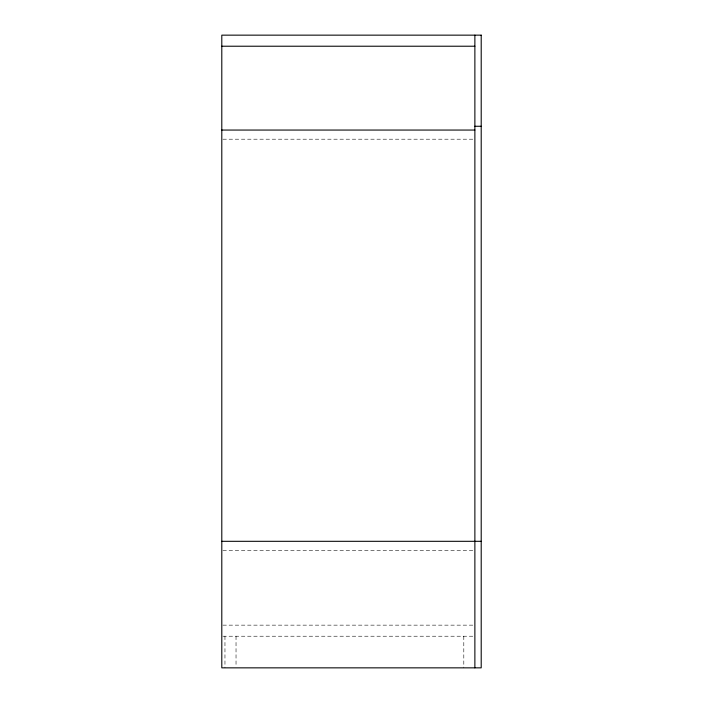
<?xml version="1.0" encoding="UTF-8"?>
<svg xmlns="http://www.w3.org/2000/svg" width="703" height="703" viewBox="0 0 703 703"><rect width="100%" height="100%" fill="white"/><g stroke="black" fill="none" stroke-linecap="round" stroke-linejoin="round"><path stroke-width="0.53" stroke-dasharray="3.52 2.64" d="M222.895 139.194L473.778 139.194M222.895 550.449L473.778 550.449M222.895 625.143L474.877 625.143M222.895 636.215L474.877 636.215M463.804 636.215L463.804 667.85M236.032 636.215L236.032 665.671M224.96 636.215L224.96 667.85"/><path stroke-width="1.05" d="M221.797 46.222L474.877 46.222M474.877 126.268L481.204 126.268M221.797 130.055L474.877 130.055M221.797 541.31L481.204 541.31M474.877 35.15L474.877 667.85M481.204 35.15L221.797 35.15L221.797 667.85L481.204 667.85L481.204 35.15"/></g></svg>
